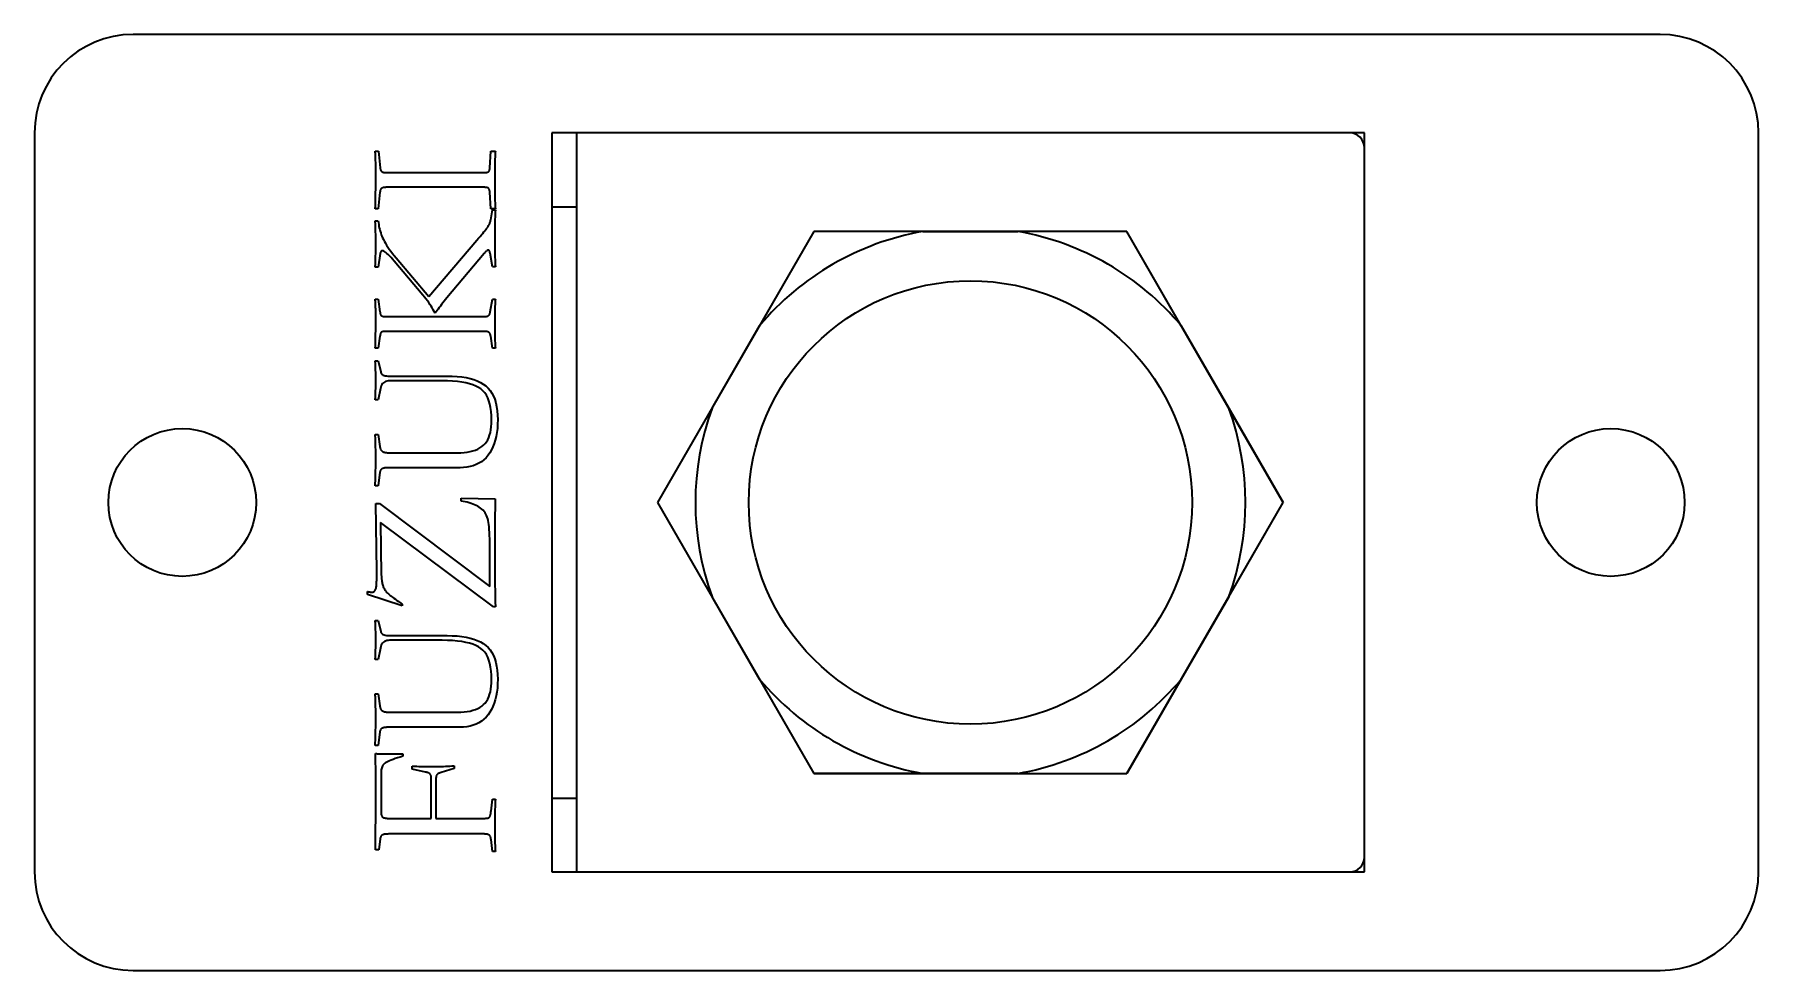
# Model space of a CAD drawing. Header units: millimetres. Extents: x -105 to 105, y -148 to 148.
# Drawn here: x -16.08 to 18.92, y 33.49 to 52.49 of the extents above; entities that cross this region are included whole.
import ezdxf

# ---------------------------------------------------------------- set-up
doc = ezdxf.new("R2010")
doc.units = ezdxf.units.MM
doc.layers.add('粗实线层', color=7, linetype='Continuous', lineweight=35)

msp = doc.modelspace()

# ---------------------------------------------------------------- linework, layer by layer
at = {"layer": '粗实线层', "color": 7, "lineweight": 35, "ltscale": 0.1925}
for p, q in [((16.916, 52.489), (-14.084, 52.489)), ((-16.084, 50.489), (-16.084, 35.489)), ((10.616, 50.489), (-5.584, 50.489)), ((-5.584, 50.489), (-5.584, 35.489)), ((-5.084, 50.489), (-5.084, 35.489)), ((10.916, 50.489), (-5.084, 50.489)), ((10.916, 35.489), (10.916, 50.489)), ((18.916, 35.489), (18.916, 50.489)), ((-9.167, 50.123), (-9.102, 50.123)), ((-9.165, 50.095), (-9.167, 50.123)), ((-9.163, 50.065), (-9.165, 50.095)), ((-9.161, 50.034), (-9.163, 50.065)), ((-9.102, 50.123), (-9.067, 49.783)), ((-6.839, 49.783), (-6.819, 50.123)), ((-6.819, 50.123), (-6.727, 50.123)), ((-6.732, 50.05), (-6.735, 50.005)), ((-6.73, 50.09), (-6.732, 50.05)), ((-6.727, 50.123), (-6.73, 50.09)), ((10.916, 35.789), (10.916, 50.189)), ((-9.16, 50), (-9.161, 50.034)), ((-9.159, 49.965), (-9.16, 50)), ((-9.158, 49.928), (-9.159, 49.965)), ((-9.157, 49.889), (-9.158, 49.928)), ((-9.156, 49.848), (-9.157, 49.889)), ((-9.156, 49.805), (-9.156, 49.848)), ((-9.156, 49.76), (-9.156, 49.805)), ((-9.156, 49.614), (-9.156, 49.76)), ((-9.067, 49.783), (-9.066, 49.773)), ((-9.066, 49.773), (-9.065, 49.763)), ((-9.065, 49.763), (-9.063, 49.754)), ((-9.063, 49.754), (-9.061, 49.745)), ((-9.061, 49.745), (-9.058, 49.738)), ((-9.058, 49.738), (-9.055, 49.73)), ((-9.055, 49.73), (-9.052, 49.724)), ((-9.052, 49.724), (-9.048, 49.718)), ((-9.048, 49.718), (-9.044, 49.713)), ((-9.044, 49.713), (-9.04, 49.708)), ((-9.04, 49.708), (-9.035, 49.704)), ((-9.035, 49.704), (-9.029, 49.7)), ((-9.029, 49.7), (-9.022, 49.697)), ((-6.874, 49.699), (-6.868, 49.702)), ((-6.868, 49.702), (-6.864, 49.706)), ((-6.864, 49.706), (-6.86, 49.71)), ((-6.86, 49.71), (-6.856, 49.715)), ((-6.856, 49.715), (-6.853, 49.721)), ((-6.853, 49.721), (-6.85, 49.728)), ((-6.85, 49.728), (-6.847, 49.735)), ((-6.847, 49.735), (-6.845, 49.743)), ((-6.845, 49.743), (-6.843, 49.752)), ((-6.843, 49.752), (-6.841, 49.762)), ((-6.841, 49.762), (-6.84, 49.772)), ((-6.84, 49.772), (-6.839, 49.783)), ((-6.741, 49.771), (-6.742, 49.698)), ((-6.74, 49.838), (-6.741, 49.771)), ((-6.738, 49.899), (-6.74, 49.838)), ((-6.737, 49.955), (-6.738, 49.899)), ((-6.735, 50.005), (-6.737, 49.955)), ((-9.158, 49.262), (-9.157, 49.364)), ((-9.157, 49.364), (-9.156, 49.482)), ((-9.156, 49.482), (-9.156, 49.614)), ((-9.05, 49.355), (-9.054, 49.349)), ((-9.045, 49.36), (-9.05, 49.355)), ((-9.04, 49.364), (-9.045, 49.36)), ((-9.034, 49.368), (-9.04, 49.364)), ((-9.027, 49.372), (-9.034, 49.368)), ((-9.02, 49.375), (-9.027, 49.372)), ((-9.022, 49.697), (-9.014, 49.694)), ((-9.012, 49.378), (-9.02, 49.375)), ((-9.014, 49.694), (-9.005, 49.692)), ((-9.003, 49.38), (-9.012, 49.378)), ((-9.005, 49.692), (-8.995, 49.69)), ((-8.994, 49.382), (-9.003, 49.38)), ((-8.995, 49.69), (-8.985, 49.689)), ((-8.983, 49.384), (-8.994, 49.382)), ((-8.985, 49.689), (-8.973, 49.688)), ((-8.972, 49.385), (-8.983, 49.384)), ((-8.973, 49.688), (-8.961, 49.687)), ((-8.96, 49.385), (-8.972, 49.385)), ((-8.961, 49.687), (-8.947, 49.687)), ((-8.947, 49.386), (-8.96, 49.385)), ((-8.947, 49.687), (-6.951, 49.687)), ((-6.951, 49.386), (-8.947, 49.386)), ((-6.951, 49.687), (-6.938, 49.687)), ((-6.938, 49.385), (-6.951, 49.386)), ((-6.938, 49.687), (-6.926, 49.688)), ((-6.926, 49.385), (-6.938, 49.385)), ((-6.926, 49.688), (-6.915, 49.689)), ((-6.915, 49.384), (-6.926, 49.385)), ((-6.915, 49.689), (-6.905, 49.69)), ((-6.906, 49.383), (-6.915, 49.384)), ((-6.897, 49.381), (-6.906, 49.383)), ((-6.905, 49.69), (-6.896, 49.692)), ((-6.889, 49.379), (-6.897, 49.381)), ((-6.896, 49.692), (-6.888, 49.694)), ((-6.881, 49.376), (-6.889, 49.379)), ((-6.888, 49.694), (-6.881, 49.696)), ((-6.881, 49.696), (-6.874, 49.699)), ((-6.875, 49.373), (-6.881, 49.376)), ((-6.87, 49.37), (-6.875, 49.373)), ((-6.866, 49.366), (-6.87, 49.37)), ((-6.862, 49.362), (-6.866, 49.366)), ((-6.858, 49.357), (-6.862, 49.362)), ((-6.855, 49.351), (-6.858, 49.357)), ((-6.852, 49.345), (-6.855, 49.351)), ((-6.742, 49.698), (-6.742, 49.62)), ((-6.742, 49.62), (-6.742, 49.536)), ((-6.742, 49.536), (-6.742, 49.453)), ((-6.742, 49.453), (-6.742, 49.374)), ((-6.742, 49.374), (-6.741, 49.302)), ((-9.163, 48.995), (-9.161, 49.04)), ((-9.161, 49.04), (-9.16, 49.099)), ((-9.16, 49.099), (-9.159, 49.173)), ((-9.159, 49.173), (-9.158, 49.262)), ((-9.071, 49.289), (-9.105, 48.949)), ((-9.07, 49.3), (-9.071, 49.289)), ((-9.068, 49.309), (-9.07, 49.3)), ((-9.066, 49.319), (-9.068, 49.309)), ((-9.064, 49.327), (-9.066, 49.319)), ((-9.061, 49.335), (-9.064, 49.327)), ((-9.058, 49.342), (-9.061, 49.335)), ((-9.054, 49.349), (-9.058, 49.342)), ((-6.849, 49.337), (-6.852, 49.345)), ((-6.847, 49.329), (-6.849, 49.337)), ((-6.844, 49.32), (-6.847, 49.329)), ((-6.842, 49.311), (-6.844, 49.32)), ((-6.84, 49.3), (-6.842, 49.311)), ((-6.839, 49.289), (-6.84, 49.3)), ((-6.819, 48.949), (-6.839, 49.289)), ((-6.741, 49.302), (-6.74, 49.235)), ((-6.74, 49.235), (-6.738, 49.173)), ((-6.738, 49.173), (-6.737, 49.117)), ((-6.737, 49.117), (-6.735, 49.067)), ((-6.735, 49.067), (-6.732, 49.022)), ((-6.732, 49.022), (-6.73, 48.983)), ((-9.167, 48.949), (-9.165, 48.965)), ((-9.105, 48.949), (-9.167, 48.949)), ((-9.167, 48.706), (-9.105, 48.706)), ((-9.165, 48.681), (-9.167, 48.706)), ((-9.165, 48.965), (-9.163, 48.995)), ((-9.163, 48.651), (-9.165, 48.681)), ((-9.161, 48.617), (-9.163, 48.651)), ((-9.105, 48.706), (-9.102, 48.67)), ((-9.102, 48.67), (-9.097, 48.634)), ((-6.85, 48.636), (-6.843, 48.65)), ((-6.843, 48.65), (-6.838, 48.665)), ((-6.838, 48.665), (-6.833, 48.68)), ((-6.833, 48.68), (-6.829, 48.695)), ((-6.829, 48.695), (-6.826, 48.71)), ((-6.826, 48.71), (-6.823, 48.725)), ((-6.823, 48.725), (-6.788, 48.926)), ((-6.727, 48.949), (-6.819, 48.949)), ((-6.788, 48.926), (-6.727, 48.926)), ((-6.738, 48.678), (-6.74, 48.619)), ((-6.737, 48.734), (-6.738, 48.678)), ((-6.735, 48.787), (-6.737, 48.734)), ((-6.732, 48.836), (-6.735, 48.787)), ((-6.73, 48.883), (-6.732, 48.836)), ((-6.73, 48.983), (-6.727, 48.949)), ((-6.727, 48.926), (-6.73, 48.883)), ((-5.584, 48.989), (-5.084, 48.989)), ((-9.16, 48.577), (-9.161, 48.617)), ((-9.159, 48.532), (-9.16, 48.577)), ((-9.158, 48.483), (-9.159, 48.532)), ((-9.157, 48.428), (-9.158, 48.483)), ((-9.156, 48.369), (-9.157, 48.428)), ((-9.156, 48.304), (-9.156, 48.369)), ((-9.156, 48.235), (-9.156, 48.304)), ((-9.097, 48.634), (-9.091, 48.598)), ((-9.091, 48.598), (-9.084, 48.563)), ((-9.084, 48.563), (-9.076, 48.528)), ((-9.076, 48.528), (-9.066, 48.494)), ((-9.066, 48.494), (-9.055, 48.459)), ((-9.055, 48.459), (-9.044, 48.425)), ((-9.044, 48.425), (-9.031, 48.392)), ((-9.031, 48.392), (-9.017, 48.358)), ((-9.017, 48.358), (-9.001, 48.324)), ((-9.001, 48.324), (-8.982, 48.289)), ((-8.078, 47.169), (-7.101, 48.312)), ((-7.101, 48.312), (-7.068, 48.351)), ((-7.068, 48.351), (-7.037, 48.387)), ((-7.037, 48.387), (-7.008, 48.421)), ((-7.008, 48.421), (-6.983, 48.451)), ((-6.983, 48.451), (-6.959, 48.48)), ((-6.959, 48.48), (-6.939, 48.505)), ((-6.939, 48.505), (-6.92, 48.528)), ((-6.92, 48.528), (-6.905, 48.548)), ((-6.905, 48.548), (-6.892, 48.566)), ((-6.892, 48.566), (-6.881, 48.58)), ((-6.881, 48.58), (-6.872, 48.594)), ((-6.872, 48.594), (-6.864, 48.608)), ((-6.864, 48.608), (-6.856, 48.622)), ((-6.856, 48.622), (-6.85, 48.636)), ((-6.741, 48.557), (-6.742, 48.491)), ((-6.742, 48.491), (-6.742, 48.422)), ((-6.742, 48.422), (-6.742, 48.351)), ((-6.742, 48.351), (-6.742, 48.279)), ((-6.74, 48.619), (-6.741, 48.557)), ((-0.26, 48.489), (-3.435, 42.989)), ((6.091, 48.489), (-0.26, 48.489)), ((1.952, 48.489), (3.879, 48.489)), ((7.197, 46.573), (6.091, 48.489)), ((9.266, 42.989), (6.091, 48.489)), ((-9.159, 47.937), (-9.158, 47.987)), ((-9.158, 47.987), (-9.157, 48.042)), ((-9.157, 48.042), (-9.156, 48.101)), ((-9.156, 48.165), (-9.156, 48.235)), ((-9.156, 48.101), (-9.156, 48.165)), ((-9.067, 48.042), (-9.105, 47.764)), ((-9.065, 48.052), (-9.067, 48.042)), ((-9.063, 48.061), (-9.065, 48.052)), ((-9.06, 48.069), (-9.063, 48.061)), ((-9.056, 48.076), (-9.06, 48.069)), ((-9.052, 48.082), (-9.056, 48.076)), ((-9.048, 48.087), (-9.052, 48.082)), ((-9.043, 48.091), (-9.048, 48.087)), ((-9.037, 48.094), (-9.043, 48.091)), ((-9.031, 48.095), (-9.037, 48.094)), ((-9.024, 48.096), (-9.031, 48.095)), ((-9.009, 48.094), (-9.024, 48.096)), ((-8.992, 48.087), (-9.009, 48.094)), ((-8.973, 48.077), (-8.992, 48.087)), ((-8.982, 48.289), (-8.961, 48.252)), ((-8.952, 48.062), (-8.973, 48.077)), ((-8.961, 48.252), (-8.938, 48.214)), ((-8.929, 48.044), (-8.952, 48.062)), ((-8.938, 48.214), (-8.911, 48.174)), ((-8.903, 48.021), (-8.929, 48.044)), ((-8.911, 48.174), (-8.883, 48.133)), ((-8.876, 47.994), (-8.903, 48.021)), ((-8.883, 48.133), (-8.852, 48.09)), ((-8.846, 47.962), (-8.876, 47.994)), ((-8.852, 48.09), (-8.818, 48.046)), ((-8.815, 47.927), (-8.846, 47.962)), ((-8.818, 48.046), (-8.781, 48)), ((-8.781, 48), (-8.743, 47.953)), ((-8.743, 47.953), (-8.078, 47.169)), ((-6.958, 48.042), (-7.711, 47.142)), ((-6.947, 48.055), (-6.958, 48.042)), ((-6.936, 48.067), (-6.947, 48.055)), ((-6.926, 48.077), (-6.936, 48.067)), ((-6.917, 48.086), (-6.926, 48.077)), ((-6.908, 48.094), (-6.917, 48.086)), ((-6.9, 48.1), (-6.908, 48.094)), ((-6.892, 48.105), (-6.9, 48.1)), ((-6.885, 48.108), (-6.892, 48.105)), ((-6.879, 48.111), (-6.885, 48.108)), ((-6.873, 48.111), (-6.879, 48.111)), ((-6.867, 48.111), (-6.873, 48.111)), ((-6.862, 48.109), (-6.867, 48.111)), ((-6.857, 48.106), (-6.862, 48.109)), ((-6.852, 48.101), (-6.857, 48.106)), ((-6.848, 48.096), (-6.852, 48.101)), ((-6.845, 48.089), (-6.848, 48.096)), ((-6.842, 48.081), (-6.845, 48.089)), ((-6.839, 48.072), (-6.842, 48.081)), ((-6.837, 48.061), (-6.839, 48.072)), ((-6.835, 48.049), (-6.837, 48.061)), ((-6.788, 47.775), (-6.835, 48.049)), ((-6.742, 48.279), (-6.742, 48.21)), ((-6.742, 48.21), (-6.741, 48.145)), ((-6.741, 48.145), (-6.74, 48.083)), ((-6.74, 48.083), (-6.738, 48.023)), ((-6.738, 48.023), (-6.737, 47.967)), ((-6.737, 47.967), (-6.735, 47.915)), ((-9.167, 47.764), (-9.165, 47.789)), ((-9.105, 47.764), (-9.167, 47.764)), ((-9.165, 47.789), (-9.163, 47.818)), ((-9.163, 47.818), (-9.161, 47.853)), ((-9.161, 47.853), (-9.16, 47.893)), ((-9.16, 47.893), (-9.159, 47.937)), ((-8.781, 47.887), (-8.815, 47.927)), ((-8.198, 47.196), (-8.781, 47.887)), ((-6.727, 47.775), (-6.788, 47.775)), ((-6.735, 47.915), (-6.732, 47.865)), ((-6.732, 47.865), (-6.73, 47.819)), ((-6.73, 47.819), (-6.727, 47.775)), ((-9.167, 47.119), (-9.105, 47.119)), ((-9.165, 47.091), (-9.167, 47.119)), ((-9.163, 47.064), (-9.165, 47.091)), ((-9.161, 47.035), (-9.163, 47.064)), ((-9.16, 47.006), (-9.161, 47.035)), ((-9.159, 46.977), (-9.16, 47.006)), ((-9.158, 46.947), (-9.159, 46.977)), ((-9.157, 46.916), (-9.158, 46.947)), ((-9.156, 46.885), (-9.157, 46.916)), ((-9.105, 47.119), (-9.071, 46.86)), ((-8.167, 47.158), (-8.198, 47.196)), ((-8.137, 47.121), (-8.167, 47.158)), ((-8.109, 47.084), (-8.137, 47.121)), ((-8.082, 47.046), (-8.109, 47.084)), ((-8.057, 47.01), (-8.082, 47.046)), ((-8.033, 46.973), (-8.057, 47.01)), ((-8.01, 46.937), (-8.033, 46.973)), ((-7.989, 46.901), (-8.01, 46.937)), ((-7.969, 46.865), (-7.989, 46.901)), ((-7.89, 46.914), (-7.912, 46.885)), ((-7.868, 46.944), (-7.89, 46.914)), ((-7.845, 46.975), (-7.868, 46.944)), ((-7.82, 47.007), (-7.845, 46.975)), ((-7.795, 47.039), (-7.82, 47.007)), ((-7.768, 47.073), (-7.795, 47.039)), ((-7.74, 47.107), (-7.768, 47.073)), ((-7.711, 47.142), (-7.74, 47.107)), ((-6.831, 46.86), (-6.788, 47.119)), ((-6.788, 47.119), (-6.727, 47.119)), ((-6.738, 46.921), (-6.74, 46.869)), ((-6.737, 46.969), (-6.738, 46.921)), ((-6.735, 47.012), (-6.737, 46.969)), ((-6.732, 47.052), (-6.735, 47.012)), ((-6.73, 47.087), (-6.732, 47.052)), ((-6.727, 47.119), (-6.73, 47.087)), ((-9.157, 46.484), (-9.156, 46.585)), ((-9.156, 46.854), (-9.156, 46.885)), ((-9.156, 46.821), (-9.156, 46.854)), ((-9.156, 46.697), (-9.156, 46.821)), ((-9.156, 46.585), (-9.156, 46.697)), ((-9.071, 46.86), (-9.07, 46.849)), ((-9.07, 46.849), (-9.068, 46.838)), ((-9.068, 46.838), (-9.067, 46.829)), ((-9.067, 46.829), (-9.065, 46.82)), ((-9.065, 46.82), (-9.063, 46.812)), ((-9.063, 46.812), (-9.06, 46.804)), ((-9.06, 46.804), (-9.057, 46.798)), ((-9.057, 46.798), (-9.053, 46.792)), ((-9.053, 46.792), (-9.05, 46.787)), ((-9.05, 46.787), (-9.046, 46.783)), ((-9.046, 46.783), (-9.041, 46.779)), ((-9.041, 46.779), (-9.035, 46.776)), ((-9.035, 46.776), (-9.029, 46.773)), ((-9.029, 46.773), (-9.022, 46.77)), ((-9.022, 46.77), (-9.013, 46.768)), ((-9.013, 46.768), (-9.004, 46.767)), ((-9.004, 46.767), (-8.994, 46.765)), ((-8.994, 46.765), (-8.983, 46.764)), ((-8.983, 46.764), (-8.971, 46.764)), ((-8.971, 46.764), (-8.959, 46.764)), ((-8.959, 46.764), (-6.951, 46.764)), ((-7.951, 46.829), (-7.969, 46.865)), ((-7.932, 46.857), (-7.951, 46.829)), ((-7.912, 46.885), (-7.932, 46.857)), ((-6.951, 46.764), (-6.939, 46.764)), ((-6.939, 46.764), (-6.927, 46.764)), ((-6.927, 46.764), (-6.917, 46.765)), ((-6.917, 46.765), (-6.907, 46.767)), ((-6.907, 46.767), (-6.898, 46.769)), ((-6.898, 46.769), (-6.89, 46.771)), ((-6.89, 46.771), (-6.882, 46.774)), ((-6.882, 46.774), (-6.875, 46.777)), ((-6.875, 46.777), (-6.869, 46.781)), ((-6.869, 46.781), (-6.864, 46.785)), ((-6.864, 46.785), (-6.859, 46.789)), ((-6.859, 46.789), (-6.854, 46.795)), ((-6.854, 46.795), (-6.85, 46.8)), ((-6.85, 46.8), (-6.846, 46.807)), ((-6.846, 46.807), (-6.843, 46.814)), ((-6.843, 46.814), (-6.84, 46.822)), ((-6.84, 46.822), (-6.837, 46.831)), ((-6.837, 46.831), (-6.835, 46.84)), ((-6.835, 46.84), (-6.833, 46.85)), ((-6.833, 46.85), (-6.831, 46.86)), ((-6.741, 46.813), (-6.742, 46.753)), ((-6.742, 46.753), (-6.742, 46.689)), ((-6.742, 46.689), (-6.742, 46.621)), ((-6.742, 46.621), (-6.742, 46.552)), ((-6.742, 46.552), (-6.742, 46.488)), ((-6.74, 46.869), (-6.741, 46.813)), ((-2.329, 44.904), (-1.366, 46.573)), ((7.197, 46.573), (8.161, 44.904)), ((-9.163, 46.165), (-9.161, 46.205)), ((-9.161, 46.205), (-9.16, 46.257)), ((-9.16, 46.257), (-9.159, 46.32)), ((-9.159, 46.32), (-9.158, 46.396)), ((-9.158, 46.396), (-9.157, 46.484)), ((-9.071, 46.366), (-9.105, 46.122)), ((-9.069, 46.378), (-9.071, 46.366)), ((-9.067, 46.389), (-9.069, 46.378)), ((-9.065, 46.399), (-9.067, 46.389)), ((-9.063, 46.408), (-9.065, 46.399)), ((-9.06, 46.416), (-9.063, 46.408)), ((-9.057, 46.424), (-9.06, 46.416)), ((-9.054, 46.43), (-9.057, 46.424)), ((-9.051, 46.436), (-9.054, 46.43)), ((-9.047, 46.441), (-9.051, 46.436)), ((-9.044, 46.445), (-9.047, 46.441)), ((-9.039, 46.448), (-9.044, 46.445)), ((-9.034, 46.451), (-9.039, 46.448)), ((-9.028, 46.454), (-9.034, 46.451)), ((-9.021, 46.456), (-9.028, 46.454)), ((-9.013, 46.458), (-9.021, 46.456)), ((-9.004, 46.459), (-9.013, 46.458)), ((-8.994, 46.461), (-9.004, 46.459)), ((-8.983, 46.462), (-8.994, 46.461)), ((-8.971, 46.462), (-8.983, 46.462)), ((-8.959, 46.462), (-8.971, 46.462)), ((-6.951, 46.462), (-8.959, 46.462)), ((-6.938, 46.462), (-6.951, 46.462)), ((-6.926, 46.461), (-6.938, 46.462)), ((-6.915, 46.46), (-6.926, 46.461)), ((-6.904, 46.459), (-6.915, 46.46)), ((-6.895, 46.457), (-6.904, 46.459)), ((-6.886, 46.455), (-6.895, 46.457)), ((-6.878, 46.452), (-6.886, 46.455)), ((-6.87, 46.449), (-6.878, 46.452)), ((-6.864, 46.445), (-6.87, 46.449)), ((-6.858, 46.441), (-6.864, 46.445)), ((-6.853, 46.436), (-6.858, 46.441)), ((-6.848, 46.431), (-6.853, 46.436)), ((-6.843, 46.425), (-6.848, 46.431)), ((-6.839, 46.419), (-6.843, 46.425)), ((-6.836, 46.412), (-6.839, 46.419)), ((-6.832, 46.404), (-6.836, 46.412)), ((-6.83, 46.395), (-6.832, 46.404)), ((-6.827, 46.386), (-6.83, 46.395)), ((-6.825, 46.376), (-6.827, 46.386)), ((-6.823, 46.366), (-6.825, 46.376)), ((-6.788, 46.122), (-6.823, 46.366)), ((-6.742, 46.488), (-6.741, 46.428)), ((-6.741, 46.428), (-6.74, 46.372)), ((-6.74, 46.372), (-6.738, 46.32)), ((-6.738, 46.32), (-6.737, 46.273)), ((-6.737, 46.273), (-6.735, 46.229)), ((-6.735, 46.229), (-6.732, 46.189)), ((-9.167, 46.122), (-9.165, 46.138)), ((-9.105, 46.122), (-9.167, 46.122)), ((-9.167, 45.864), (-9.105, 45.864)), ((-9.165, 45.842), (-9.167, 45.864)), ((-9.165, 46.138), (-9.163, 46.165)), ((-9.105, 45.864), (-9.055, 45.64)), ((-6.727, 46.122), (-6.788, 46.122)), ((-6.732, 46.189), (-6.73, 46.154)), ((-6.73, 46.154), (-6.727, 46.122)), ((-9.163, 45.817), (-9.165, 45.842)), ((-9.161, 45.787), (-9.163, 45.817)), ((-9.16, 45.754), (-9.161, 45.787)), ((-9.159, 45.716), (-9.16, 45.754)), ((-9.158, 45.674), (-9.159, 45.716)), ((-9.157, 45.628), (-9.158, 45.674)), ((-9.156, 45.578), (-9.157, 45.628)), ((-9.156, 45.524), (-9.156, 45.578)), ((-9.156, 45.466), (-9.156, 45.524)), ((-9.055, 45.64), (-9.051, 45.624)), ((-9.051, 45.624), (-9.043, 45.609)), ((-9.043, 45.609), (-9.033, 45.596)), ((-9.033, 45.596), (-9.019, 45.585)), ((-9.019, 45.585), (-9.003, 45.576)), ((-9.003, 45.576), (-8.984, 45.568)), ((-8.984, 45.568), (-8.962, 45.562)), ((-8.962, 45.562), (-8.937, 45.558)), ((-8.937, 45.558), (-8.909, 45.556)), ((-8.909, 45.556), (-8.878, 45.555)), ((-8.878, 45.555), (-7.708, 45.555)), ((-7.708, 45.555), (-7.602, 45.553)), ((-7.602, 45.553), (-7.503, 45.547)), ((-7.503, 45.547), (-7.41, 45.537)), ((-7.41, 45.537), (-7.323, 45.523)), ((-7.323, 45.523), (-7.241, 45.505)), ((-7.241, 45.505), (-7.166, 45.482)), ((-9.161, 45.146), (-9.16, 45.18)), ((-9.16, 45.18), (-9.159, 45.217)), ((-9.159, 45.217), (-9.158, 45.258)), ((-9.158, 45.258), (-9.157, 45.304)), ((-9.157, 45.304), (-9.156, 45.354)), ((-9.156, 45.408), (-9.156, 45.466)), ((-9.156, 45.354), (-9.156, 45.408)), ((-9.063, 45.3), (-9.105, 45.072)), ((-9.056, 45.33), (-9.063, 45.3)), ((-9.046, 45.357), (-9.056, 45.33)), ((-9.033, 45.381), (-9.046, 45.357)), ((-9.019, 45.401), (-9.033, 45.381)), ((-9.001, 45.419), (-9.019, 45.401)), ((-8.981, 45.433), (-9.001, 45.419)), ((-8.959, 45.444), (-8.981, 45.433)), ((-8.934, 45.452), (-8.959, 45.444)), ((-8.907, 45.457), (-8.934, 45.452)), ((-8.878, 45.458), (-8.907, 45.457)), ((-7.808, 45.458), (-8.878, 45.458)), ((-7.698, 45.457), (-7.808, 45.458)), ((-7.595, 45.452), (-7.698, 45.457)), ((-7.499, 45.443), (-7.595, 45.452)), ((-7.41, 45.432), (-7.499, 45.443)), ((-7.328, 45.417), (-7.41, 45.432)), ((-7.253, 45.399), (-7.328, 45.417)), ((-7.184, 45.378), (-7.253, 45.399)), ((-7.123, 45.353), (-7.184, 45.378)), ((-7.166, 45.482), (-7.096, 45.456)), ((-7.069, 45.325), (-7.123, 45.353)), ((-7.096, 45.456), (-7.033, 45.426)), ((-7.022, 45.294), (-7.069, 45.325)), ((-7.033, 45.426), (-6.975, 45.392)), ((-6.981, 45.258), (-7.022, 45.294)), ((-6.944, 45.216), (-6.981, 45.258)), ((-6.975, 45.392), (-6.924, 45.354)), ((-6.911, 45.168), (-6.944, 45.216)), ((-6.924, 45.354), (-6.877, 45.311)), ((-6.882, 45.114), (-6.911, 45.168)), ((-6.877, 45.311), (-6.836, 45.262)), ((-6.836, 45.262), (-6.8, 45.208)), ((-6.8, 45.208), (-6.768, 45.148)), ((-9.167, 45.072), (-9.165, 45.093)), ((-9.105, 45.072), (-9.167, 45.072)), ((-9.165, 45.093), (-9.163, 45.117)), ((-9.163, 45.117), (-9.161, 45.146)), ((-6.858, 45.053), (-6.882, 45.114)), ((-6.839, 44.987), (-6.858, 45.053)), ((-6.824, 44.914), (-6.839, 44.987)), ((-6.813, 44.835), (-6.824, 44.914)), ((-6.806, 44.75), (-6.813, 44.835)), ((-6.768, 45.148), (-6.741, 45.083)), ((-6.741, 45.083), (-6.719, 45.012)), ((-6.719, 45.012), (-6.702, 44.935)), ((-6.702, 44.935), (-6.69, 44.852)), ((-6.69, 44.852), (-6.683, 44.764)), ((8.161, 44.904), (9.266, 42.989)), ((-6.83, 44.409), (-6.819, 44.466)), ((-6.819, 44.466), (-6.81, 44.526)), ((-6.81, 44.526), (-6.806, 44.591)), ((-6.804, 44.659), (-6.806, 44.75)), ((-6.806, 44.591), (-6.804, 44.659)), ((-6.688, 44.491), (-6.698, 44.407)), ((-6.682, 44.578), (-6.688, 44.491)), ((-6.683, 44.764), (-6.68, 44.67)), ((-6.68, 44.67), (-6.682, 44.578)), ((-9.165, 44.339), (-9.167, 44.369)), ((-9.167, 44.369), (-9.105, 44.369)), ((-9.163, 44.304), (-9.165, 44.339)), ((-9.161, 44.264), (-9.163, 44.304)), ((-9.16, 44.219), (-9.161, 44.264)), ((-9.159, 44.169), (-9.16, 44.219)), ((-9.158, 44.115), (-9.159, 44.169)), ((-9.157, 44.055), (-9.158, 44.115)), ((-9.105, 44.369), (-9.075, 44.126)), ((-9.075, 44.126), (-9.073, 44.112)), ((-9.073, 44.112), (-9.07, 44.1)), ((-7.042, 44.097), (-7.003, 44.124)), ((-7.003, 44.124), (-6.968, 44.153)), ((-6.968, 44.153), (-6.937, 44.186)), ((-6.937, 44.186), (-6.909, 44.223)), ((-6.909, 44.223), (-6.884, 44.263)), ((-6.884, 44.263), (-6.863, 44.308)), ((-6.863, 44.308), (-6.845, 44.357)), ((-6.845, 44.357), (-6.83, 44.409)), ((-6.777, 44.118), (-6.806, 44.056)), ((-6.751, 44.184), (-6.777, 44.118)), ((-6.73, 44.254), (-6.751, 44.184)), ((-6.712, 44.328), (-6.73, 44.254)), ((-6.698, 44.407), (-6.712, 44.328)), ((-9.156, 43.991), (-9.157, 44.055)), ((-9.156, 43.922), (-9.156, 43.991)), ((-9.156, 43.848), (-9.156, 43.922)), ((-9.156, 43.795), (-9.156, 43.848)), ((-9.156, 43.742), (-9.156, 43.795)), ((-9.07, 44.1), (-9.067, 44.088)), ((-9.067, 44.088), (-9.063, 44.077)), ((-9.063, 44.077), (-9.058, 44.067)), ((-9.058, 44.067), (-9.052, 44.057)), ((-9.052, 44.057), (-9.046, 44.048)), ((-9.046, 44.048), (-9.039, 44.041)), ((-9.039, 44.041), (-9.031, 44.034)), ((-9.031, 44.034), (-9.022, 44.027)), ((-9.022, 44.027), (-9.013, 44.022)), ((-9.013, 44.022), (-9.003, 44.017)), ((-9.003, 44.017), (-8.991, 44.013)), ((-8.991, 44.013), (-8.979, 44.009)), ((-8.979, 44.009), (-8.965, 44.006)), ((-8.965, 44.006), (-8.95, 44.003)), ((-8.95, 44.003), (-8.935, 44.001)), ((-8.935, 44.001), (-8.918, 44)), ((-8.918, 44), (-8.9, 43.999)), ((-8.9, 43.999), (-8.882, 43.999)), ((-8.882, 43.999), (-7.503, 43.999)), ((-7.503, 43.999), (-7.431, 44)), ((-7.431, 44), (-7.363, 44.005)), ((-7.363, 44.005), (-7.299, 44.012)), ((-7.299, 44.012), (-7.239, 44.023)), ((-7.239, 44.023), (-7.184, 44.037)), ((-7.184, 44.037), (-7.132, 44.054)), ((-7.118, 43.757), (-7.176, 43.734)), ((-7.132, 44.054), (-7.085, 44.074)), ((-7.063, 43.784), (-7.118, 43.757)), ((-7.085, 44.074), (-7.042, 44.097)), ((-7.011, 43.817), (-7.063, 43.784)), ((-6.963, 43.855), (-7.011, 43.817)), ((-6.918, 43.898), (-6.963, 43.855)), ((-6.877, 43.946), (-6.918, 43.898)), ((-6.84, 43.999), (-6.877, 43.946)), ((-6.806, 44.056), (-6.84, 43.999)), ((-9.165, 43.378), (-9.163, 43.429)), ((-9.163, 43.429), (-9.161, 43.481)), ((-9.161, 43.481), (-9.16, 43.532)), ((-9.16, 43.532), (-9.159, 43.584)), ((-9.159, 43.584), (-9.158, 43.637)), ((-9.158, 43.637), (-9.157, 43.689)), ((-9.157, 43.689), (-9.156, 43.742)), ((-9.075, 43.601), (-9.105, 43.327)), ((-9.073, 43.611), (-9.075, 43.601)), ((-9.07, 43.621), (-9.073, 43.611)), ((-9.067, 43.63), (-9.07, 43.621)), ((-9.063, 43.638), (-9.067, 43.63)), ((-9.059, 43.646), (-9.063, 43.638)), ((-9.054, 43.653), (-9.059, 43.646)), ((-9.048, 43.659), (-9.054, 43.653)), ((-9.041, 43.665), (-9.048, 43.659)), ((-9.034, 43.67), (-9.041, 43.665)), ((-9.026, 43.674), (-9.034, 43.67)), ((-9.018, 43.678), (-9.026, 43.674)), ((-9.008, 43.681), (-9.018, 43.678)), ((-8.997, 43.684), (-9.008, 43.681)), ((-8.986, 43.686), (-8.997, 43.684)), ((-8.973, 43.689), (-8.986, 43.686)), ((-8.959, 43.69), (-8.973, 43.689)), ((-8.944, 43.692), (-8.959, 43.69)), ((-8.928, 43.693), (-8.944, 43.692)), ((-8.911, 43.693), (-8.928, 43.693)), ((-8.893, 43.693), (-8.911, 43.693)), ((-7.445, 43.693), (-8.893, 43.693)), ((-7.373, 43.696), (-7.445, 43.693)), ((-7.304, 43.704), (-7.373, 43.696)), ((-7.238, 43.716), (-7.304, 43.704)), ((-7.176, 43.734), (-7.238, 43.716)), ((-9.167, 43.327), (-9.165, 43.378)), ((-9.105, 43.327), (-9.167, 43.327)), ((-7.422, 43.014), (-7.422, 43.076)), ((-7.422, 43.076), (-6.731, 43.06)), ((-6.731, 43.06), (-6.733, 42.953)), ((-9.156, 42.971), (-9.078, 42.971)), ((-9.136, 41.593), (-9.156, 42.971)), ((-9.078, 42.971), (-6.839, 41.284)), ((-7.379, 43.008), (-7.422, 43.014)), ((-7.338, 43), (-7.379, 43.008)), ((-7.298, 42.992), (-7.338, 43)), ((-7.26, 42.982), (-7.298, 42.992)), ((-7.222, 42.97), (-7.26, 42.982)), ((-7.187, 42.958), (-7.222, 42.97)), ((-7.152, 42.944), (-7.187, 42.958)), ((-7.119, 42.929), (-7.152, 42.944)), ((-7.087, 42.912), (-7.119, 42.929)), ((-7.057, 42.894), (-7.087, 42.912)), ((-7.028, 42.875), (-7.057, 42.894)), ((-7.002, 42.854), (-7.028, 42.875)), ((-6.978, 42.831), (-7.002, 42.854)), ((-6.956, 42.806), (-6.978, 42.831)), ((-6.937, 42.78), (-6.956, 42.806)), ((-6.919, 42.752), (-6.937, 42.78)), ((-6.905, 42.722), (-6.919, 42.752)), ((-6.892, 42.69), (-6.905, 42.722)), ((-6.736, 42.752), (-6.738, 42.658)), ((-6.735, 42.851), (-6.736, 42.752)), ((-6.733, 42.953), (-6.735, 42.851)), ((-3.435, 42.989), (-0.26, 37.489)), ((6.091, 37.489), (9.266, 42.989)), ((8.161, 41.073), (9.266, 42.989)), ((-9.063, 42.585), (-9.044, 41.523)), ((-6.765, 40.871), (-9.063, 42.585)), ((-6.882, 42.657), (-6.892, 42.69)), ((-6.873, 42.622), (-6.882, 42.657)), ((-6.867, 42.583), (-6.873, 42.622)), ((-6.861, 42.54), (-6.867, 42.583)), ((-6.856, 42.492), (-6.861, 42.54)), ((-6.851, 42.44), (-6.856, 42.492)), ((-6.847, 42.382), (-6.851, 42.44)), ((-6.844, 42.319), (-6.847, 42.382)), ((-6.741, 42.4), (-6.742, 42.322)), ((-6.74, 42.482), (-6.741, 42.4)), ((-6.739, 42.568), (-6.74, 42.482)), ((-6.738, 42.658), (-6.739, 42.568)), ((-6.842, 42.252), (-6.844, 42.319)), ((-6.84, 42.18), (-6.842, 42.252)), ((-6.839, 42.103), (-6.84, 42.18)), ((-6.839, 42.021), (-6.839, 42.103)), ((-6.839, 41.284), (-6.839, 42.021)), ((-6.742, 42.322), (-6.742, 42.249)), ((-6.742, 42.249), (-6.742, 42.18)), ((-6.742, 42.18), (-6.742, 42.018)), ((-6.742, 42.018), (-6.742, 41.864)), ((-6.742, 41.864), (-6.741, 41.716)), ((-6.741, 41.716), (-6.74, 41.575)), ((-9.144, 41.289), (-9.141, 41.314)), ((-9.141, 41.314), (-9.139, 41.343)), ((-9.139, 41.343), (-9.138, 41.375)), ((-9.138, 41.375), (-9.137, 41.412)), ((-9.137, 41.412), (-9.136, 41.451)), ((-9.136, 41.542), (-9.136, 41.593)), ((-9.136, 41.495), (-9.136, 41.542)), ((-9.136, 41.451), (-9.136, 41.495)), ((-9.044, 41.523), (-9.042, 41.493)), ((-9.042, 41.493), (-9.04, 41.464)), ((-9.04, 41.464), (-9.037, 41.437)), ((-9.037, 41.437), (-9.034, 41.412)), ((-9.034, 41.412), (-9.031, 41.388)), ((-9.031, 41.388), (-9.027, 41.365)), ((-9.027, 41.365), (-9.023, 41.344)), ((-9.023, 41.344), (-9.019, 41.324)), ((-9.019, 41.324), (-9.014, 41.306)), ((-9.014, 41.306), (-9.009, 41.29)), ((-6.74, 41.575), (-6.738, 41.441)), ((-6.738, 41.441), (-6.737, 41.314)), ((-6.737, 41.314), (-6.735, 41.193)), ((-9.326, 41.183), (-9.314, 41.18)), ((-9.326, 41.118), (-9.326, 41.183)), ((-8.619, 40.89), (-9.326, 41.118)), ((-9.314, 41.18), (-9.304, 41.178)), ((-9.304, 41.178), (-9.293, 41.175)), ((-9.293, 41.175), (-9.284, 41.173)), ((-9.284, 41.173), (-9.274, 41.172)), ((-9.274, 41.172), (-9.266, 41.17)), ((-9.266, 41.17), (-9.258, 41.169)), ((-9.258, 41.169), (-9.25, 41.168)), ((-9.25, 41.168), (-9.243, 41.168)), ((-9.243, 41.168), (-9.237, 41.168)), ((-9.237, 41.168), (-9.223, 41.169)), ((-9.223, 41.169), (-9.211, 41.171)), ((-9.211, 41.171), (-9.2, 41.175)), ((-9.2, 41.175), (-9.19, 41.181)), ((-9.19, 41.181), (-9.18, 41.188)), ((-9.18, 41.188), (-9.172, 41.197)), ((-9.172, 41.197), (-9.165, 41.208)), ((-9.165, 41.208), (-9.159, 41.22)), ((-9.159, 41.22), (-9.154, 41.234)), ((-9.154, 41.234), (-9.15, 41.249)), ((-9.15, 41.249), (-9.147, 41.267)), ((-9.147, 41.267), (-9.144, 41.289)), ((-9.009, 41.29), (-9.003, 41.274)), ((-9.003, 41.274), (-8.996, 41.258)), ((-8.996, 41.258), (-8.988, 41.242)), ((-8.988, 41.242), (-8.978, 41.227)), ((-8.978, 41.227), (-8.968, 41.211)), ((-8.968, 41.211), (-8.956, 41.196)), ((-8.956, 41.196), (-8.944, 41.181)), ((-8.944, 41.181), (-8.93, 41.165)), ((-8.93, 41.165), (-8.915, 41.15)), ((-8.915, 41.15), (-8.899, 41.135)), ((-8.899, 41.135), (-8.881, 41.119)), ((-8.881, 41.119), (-8.861, 41.103)), ((-8.861, 41.103), (-8.839, 41.085)), ((-8.839, 41.085), (-8.814, 41.066)), ((-8.814, 41.066), (-8.787, 41.046)), ((-8.787, 41.046), (-8.758, 41.025)), ((-8.758, 41.025), (-8.727, 41.002)), ((-8.727, 41.002), (-8.693, 40.979)), ((-8.693, 40.979), (-8.657, 40.954)), ((-8.657, 40.954), (-8.619, 40.928)), ((-6.735, 41.193), (-6.732, 41.079)), ((-6.732, 41.079), (-6.73, 40.971)), ((-6.73, 40.971), (-6.727, 40.871)), ((-1.366, 39.404), (-2.329, 41.073)), ((8.161, 41.073), (7.197, 39.404)), ((-8.619, 40.928), (-8.619, 40.89)), ((-6.727, 40.871), (-6.765, 40.871)), ((-9.167, 40.596), (-9.105, 40.596)), ((-9.165, 40.575), (-9.167, 40.596)), ((-9.163, 40.55), (-9.165, 40.575)), ((-9.161, 40.52), (-9.163, 40.55)), ((-9.16, 40.486), (-9.161, 40.52)), ((-9.159, 40.449), (-9.16, 40.486)), ((-9.158, 40.407), (-9.159, 40.449)), ((-9.157, 40.361), (-9.158, 40.407)), ((-9.156, 40.311), (-9.157, 40.361)), ((-9.156, 40.257), (-9.156, 40.311)), ((-9.156, 40.199), (-9.156, 40.257)), ((-9.105, 40.596), (-9.055, 40.372)), ((-9.055, 40.372), (-9.051, 40.356)), ((-9.051, 40.356), (-9.043, 40.342)), ((-9.043, 40.342), (-9.033, 40.329)), ((-9.033, 40.329), (-9.019, 40.318)), ((-9.019, 40.318), (-9.003, 40.309)), ((-9.003, 40.309), (-8.984, 40.301)), ((-8.984, 40.301), (-8.962, 40.295)), ((-8.962, 40.295), (-8.937, 40.291)), ((-8.937, 40.291), (-8.909, 40.288)), ((-8.909, 40.288), (-8.878, 40.287)), ((-8.878, 40.287), (-7.708, 40.287)), ((-7.708, 40.287), (-7.602, 40.285)), ((-7.602, 40.285), (-7.503, 40.279)), ((-7.503, 40.279), (-7.41, 40.269)), ((-7.41, 40.269), (-7.323, 40.255)), ((-7.323, 40.255), (-7.241, 40.237)), ((-9.161, 39.879), (-9.16, 39.912)), ((-9.16, 39.912), (-9.159, 39.95)), ((-9.159, 39.95), (-9.158, 39.991)), ((-9.158, 39.991), (-9.157, 40.037)), ((-9.157, 40.037), (-9.156, 40.086)), ((-9.156, 40.14), (-9.156, 40.199)), ((-9.156, 40.086), (-9.156, 40.14)), ((-9.063, 40.033), (-9.105, 39.805)), ((-9.056, 40.063), (-9.063, 40.033)), ((-9.046, 40.09), (-9.056, 40.063)), ((-9.033, 40.113), (-9.046, 40.09)), ((-9.019, 40.134), (-9.033, 40.113)), ((-9.001, 40.151), (-9.019, 40.134)), ((-8.981, 40.166), (-9.001, 40.151)), ((-8.959, 40.177), (-8.981, 40.166)), ((-8.934, 40.185), (-8.959, 40.177)), ((-8.907, 40.189), (-8.934, 40.185)), ((-8.878, 40.191), (-8.907, 40.189)), ((-7.808, 40.191), (-8.878, 40.191)), ((-7.698, 40.189), (-7.808, 40.191)), ((-7.595, 40.184), (-7.698, 40.189)), ((-7.499, 40.176), (-7.595, 40.184)), ((-7.41, 40.165), (-7.499, 40.176)), ((-7.328, 40.15), (-7.41, 40.165)), ((-7.253, 40.132), (-7.328, 40.15)), ((-7.184, 40.11), (-7.253, 40.132)), ((-7.241, 40.237), (-7.166, 40.215)), ((-7.123, 40.086), (-7.184, 40.11)), ((-7.166, 40.215), (-7.096, 40.189)), ((-7.069, 40.058), (-7.123, 40.086)), ((-7.096, 40.189), (-7.033, 40.159)), ((-7.022, 40.027), (-7.069, 40.058)), ((-7.033, 40.159), (-6.975, 40.125)), ((-6.981, 39.991), (-7.022, 40.027)), ((-6.944, 39.949), (-6.981, 39.991)), ((-6.975, 40.125), (-6.924, 40.087)), ((-6.911, 39.901), (-6.944, 39.949)), ((-6.924, 40.087), (-6.877, 40.044)), ((-6.882, 39.846), (-6.911, 39.901)), ((-6.877, 40.044), (-6.836, 39.995)), ((-6.836, 39.995), (-6.8, 39.941)), ((-6.8, 39.941), (-6.768, 39.881)), ((-9.167, 39.805), (-9.165, 39.825)), ((-9.105, 39.805), (-9.167, 39.805)), ((-9.165, 39.825), (-9.163, 39.85)), ((-9.163, 39.85), (-9.161, 39.879)), ((-6.858, 39.786), (-6.882, 39.846)), ((-6.839, 39.719), (-6.858, 39.786)), ((-6.824, 39.647), (-6.839, 39.719)), ((-6.813, 39.568), (-6.824, 39.647)), ((-6.806, 39.483), (-6.813, 39.568)), ((-6.768, 39.881), (-6.741, 39.815)), ((-6.741, 39.815), (-6.719, 39.744)), ((-6.719, 39.744), (-6.702, 39.667)), ((-6.702, 39.667), (-6.69, 39.585)), ((-6.69, 39.585), (-6.683, 39.497)), ((-6.819, 39.198), (-6.81, 39.259)), ((-6.81, 39.259), (-6.806, 39.323)), ((-6.804, 39.391), (-6.806, 39.483)), ((-6.806, 39.323), (-6.804, 39.391)), ((-6.688, 39.223), (-6.698, 39.14)), ((-6.682, 39.311), (-6.688, 39.223)), ((-6.683, 39.497), (-6.68, 39.403)), ((-6.68, 39.403), (-6.682, 39.311)), ((7.197, 39.404), (6.091, 37.489)), ((-9.165, 39.072), (-9.167, 39.102)), ((-9.167, 39.102), (-9.105, 39.102)), ((-9.163, 39.037), (-9.165, 39.072)), ((-9.161, 38.997), (-9.163, 39.037)), ((-9.16, 38.952), (-9.161, 38.997)), ((-9.159, 38.902), (-9.16, 38.952)), ((-9.158, 38.847), (-9.159, 38.902)), ((-9.105, 39.102), (-9.075, 38.859)), ((-9.075, 38.859), (-9.073, 38.845)), ((-7.042, 38.83), (-7.003, 38.856)), ((-7.003, 38.856), (-6.968, 38.886)), ((-6.968, 38.886), (-6.937, 38.918)), ((-6.937, 38.918), (-6.909, 38.955)), ((-6.909, 38.955), (-6.884, 38.996)), ((-6.884, 38.996), (-6.863, 39.041)), ((-6.863, 39.041), (-6.845, 39.089)), ((-6.845, 39.089), (-6.83, 39.142)), ((-6.83, 39.142), (-6.819, 39.198)), ((-6.777, 38.85), (-6.806, 38.789)), ((-6.751, 38.916), (-6.777, 38.85)), ((-6.73, 38.986), (-6.751, 38.916)), ((-6.712, 39.061), (-6.73, 38.986)), ((-6.698, 39.14), (-6.712, 39.061)), ((-9.157, 38.788), (-9.158, 38.847)), ((-9.156, 38.724), (-9.157, 38.788)), ((-9.156, 38.655), (-9.156, 38.724)), ((-9.156, 38.581), (-9.156, 38.655)), ((-9.156, 38.527), (-9.156, 38.581)), ((-9.156, 38.474), (-9.156, 38.527)), ((-9.073, 38.845), (-9.07, 38.832)), ((-9.07, 38.832), (-9.067, 38.82)), ((-9.067, 38.82), (-9.063, 38.809)), ((-9.063, 38.809), (-9.058, 38.799)), ((-9.058, 38.799), (-9.052, 38.79)), ((-9.052, 38.79), (-9.046, 38.781)), ((-9.046, 38.781), (-9.039, 38.773)), ((-9.039, 38.773), (-9.031, 38.766)), ((-9.031, 38.766), (-9.022, 38.76)), ((-9.022, 38.76), (-9.013, 38.755)), ((-9.013, 38.755), (-9.003, 38.75)), ((-9.003, 38.75), (-8.991, 38.745)), ((-8.991, 38.745), (-8.979, 38.742)), ((-8.979, 38.742), (-8.965, 38.738)), ((-8.965, 38.738), (-8.95, 38.736)), ((-8.95, 38.736), (-8.935, 38.734)), ((-8.935, 38.734), (-8.918, 38.732)), ((-8.918, 38.732), (-8.9, 38.731)), ((-8.9, 38.731), (-8.882, 38.731)), ((-8.882, 38.731), (-7.503, 38.731)), ((-7.503, 38.731), (-7.431, 38.733)), ((-7.431, 38.733), (-7.363, 38.737)), ((-7.363, 38.737), (-7.299, 38.745)), ((-7.299, 38.745), (-7.239, 38.756)), ((-7.239, 38.756), (-7.184, 38.77)), ((-7.184, 38.77), (-7.132, 38.787)), ((-7.132, 38.787), (-7.085, 38.807)), ((-7.063, 38.517), (-7.118, 38.489)), ((-7.085, 38.807), (-7.042, 38.83)), ((-7.011, 38.55), (-7.063, 38.517)), ((-6.963, 38.588), (-7.011, 38.55)), ((-6.918, 38.631), (-6.963, 38.588)), ((-6.877, 38.679), (-6.918, 38.631)), ((-6.84, 38.732), (-6.877, 38.679)), ((-6.806, 38.789), (-6.84, 38.732)), ((-9.165, 38.11), (-9.163, 38.162)), ((-9.163, 38.162), (-9.161, 38.213)), ((-9.161, 38.213), (-9.16, 38.265)), ((-9.16, 38.265), (-9.159, 38.317)), ((-9.159, 38.317), (-9.158, 38.369)), ((-9.158, 38.369), (-9.157, 38.422)), ((-9.157, 38.422), (-9.156, 38.474)), ((-9.075, 38.333), (-9.105, 38.059)), ((-9.073, 38.344), (-9.075, 38.333)), ((-9.07, 38.354), (-9.073, 38.344)), ((-9.067, 38.363), (-9.07, 38.354)), ((-9.063, 38.371), (-9.067, 38.363)), ((-9.059, 38.379), (-9.063, 38.371)), ((-9.054, 38.386), (-9.059, 38.379)), ((-9.048, 38.392), (-9.054, 38.386)), ((-9.041, 38.398), (-9.048, 38.392)), ((-9.034, 38.403), (-9.041, 38.398)), ((-9.026, 38.407), (-9.034, 38.403)), ((-9.018, 38.41), (-9.026, 38.407)), ((-9.008, 38.414), (-9.018, 38.41)), ((-8.997, 38.417), (-9.008, 38.414)), ((-8.986, 38.419), (-8.997, 38.417)), ((-8.973, 38.421), (-8.986, 38.419)), ((-8.959, 38.423), (-8.973, 38.421)), ((-8.944, 38.424), (-8.959, 38.423)), ((-8.928, 38.425), (-8.944, 38.424)), ((-8.911, 38.426), (-8.928, 38.425)), ((-8.893, 38.426), (-8.911, 38.426)), ((-7.445, 38.426), (-8.893, 38.426)), ((-7.373, 38.429), (-7.445, 38.426)), ((-7.304, 38.436), (-7.373, 38.429)), ((-7.238, 38.449), (-7.304, 38.436)), ((-7.176, 38.467), (-7.238, 38.449)), ((-7.118, 38.489), (-7.176, 38.467)), ((-9.167, 38.059), (-9.165, 38.11)), ((-9.105, 38.059), (-9.167, 38.059)), ((-9.163, 37.893), (-9.142, 37.892)), ((-9.162, 37.858), (-9.163, 37.893)), ((-9.161, 37.82), (-9.162, 37.858)), ((-9.16, 37.778), (-9.161, 37.82)), ((-9.142, 37.892), (-9.119, 37.89)), ((-9.119, 37.89), (-9.094, 37.889)), ((-9.094, 37.889), (-9.066, 37.888)), ((-9.066, 37.888), (-9.037, 37.887)), ((-9.037, 37.887), (-9.005, 37.887)), ((-9.005, 37.887), (-8.972, 37.886)), ((-8.972, 37.886), (-8.936, 37.886)), ((-8.936, 37.886), (-8.898, 37.885)), ((-8.898, 37.885), (-8.858, 37.885)), ((-8.858, 37.885), (-8.829, 37.885)), ((-8.829, 37.885), (-8.8, 37.886)), ((-8.8, 37.886), (-8.773, 37.886)), ((-8.773, 37.886), (-8.746, 37.886)), ((-8.713, 37.806), (-8.76, 37.791)), ((-8.746, 37.886), (-8.72, 37.886)), ((-8.72, 37.886), (-8.696, 37.887)), ((-8.662, 37.822), (-8.713, 37.806)), ((-8.696, 37.887), (-8.672, 37.887)), ((-8.672, 37.887), (-8.65, 37.888)), ((-8.607, 37.839), (-8.662, 37.822)), ((-8.65, 37.888), (-8.628, 37.889)), ((-8.628, 37.889), (-8.607, 37.889)), ((-8.607, 37.889), (-8.607, 37.839)), ((-9.158, 37.732), (-9.16, 37.778)), ((-9.158, 37.684), (-9.158, 37.732)), ((-9.157, 37.631), (-9.158, 37.684)), ((-9.156, 37.576), (-9.157, 37.631)), ((-9.156, 37.516), (-9.156, 37.576)), ((-9.156, 37.453), (-9.156, 37.516)), ((-9.156, 37.387), (-9.156, 37.453)), ((-9.047, 37.542), (-9.048, 37.519)), ((-9.048, 37.519), (-9.048, 36.688)), ((-9.044, 37.564), (-9.047, 37.542)), ((-9.041, 37.585), (-9.044, 37.564)), ((-9.035, 37.604), (-9.041, 37.585)), ((-9.028, 37.623), (-9.035, 37.604)), ((-9.02, 37.64), (-9.028, 37.623)), ((-9.01, 37.656), (-9.02, 37.64)), ((-8.998, 37.671), (-9.01, 37.656)), ((-8.985, 37.684), (-8.998, 37.671)), ((-8.97, 37.696), (-8.985, 37.684)), ((-8.953, 37.708), (-8.97, 37.696)), ((-8.931, 37.72), (-8.953, 37.708)), ((-8.905, 37.733), (-8.931, 37.72)), ((-8.875, 37.747), (-8.905, 37.733)), ((-8.841, 37.761), (-8.875, 37.747)), ((-8.803, 37.775), (-8.841, 37.761)), ((-8.76, 37.791), (-8.803, 37.775)), ((-8.418, 37.638), (-8.388, 37.637)), ((-8.418, 37.576), (-8.418, 37.638)), ((-8.144, 37.515), (-8.418, 37.576)), ((-8.388, 37.637), (-8.355, 37.635)), ((-8.355, 37.635), (-8.32, 37.634)), ((-8.32, 37.634), (-8.282, 37.633)), ((-8.282, 37.633), (-8.24, 37.632)), ((-8.24, 37.632), (-8.197, 37.632)), ((-8.197, 37.632), (-8.15, 37.631)), ((-8.15, 37.631), (-8.101, 37.631)), ((-8.13, 37.512), (-8.144, 37.515)), ((-8.117, 37.508), (-8.13, 37.512)), ((-8.105, 37.505), (-8.117, 37.508)), ((-8.094, 37.501), (-8.105, 37.505)), ((-8.101, 37.631), (-8.048, 37.631)), ((-8.084, 37.497), (-8.094, 37.501)), ((-8.075, 37.493), (-8.084, 37.497)), ((-8.067, 37.488), (-8.075, 37.493)), ((-8.06, 37.484), (-8.067, 37.488)), ((-8.054, 37.479), (-8.06, 37.484)), ((-8.049, 37.474), (-8.054, 37.479)), ((-8.045, 37.469), (-8.049, 37.474)), ((-8.048, 37.631), (-7.993, 37.631)), ((-8.042, 37.462), (-8.045, 37.469)), ((-8.038, 37.455), (-8.042, 37.462)), ((-8.036, 37.447), (-8.038, 37.455)), ((-7.993, 37.631), (-7.952, 37.631)), ((-7.952, 37.631), (-7.911, 37.631)), ((-7.92, 37.453), (-7.924, 37.445)), ((-7.915, 37.46), (-7.92, 37.453)), ((-7.909, 37.467), (-7.915, 37.46)), ((-7.911, 37.631), (-7.869, 37.632)), ((-7.902, 37.474), (-7.909, 37.467)), ((-7.893, 37.48), (-7.902, 37.474)), ((-7.883, 37.486), (-7.893, 37.48)), ((-7.872, 37.492), (-7.883, 37.486)), ((-7.86, 37.497), (-7.872, 37.492)), ((-7.869, 37.632), (-7.826, 37.632)), ((-7.846, 37.502), (-7.86, 37.497)), ((-7.831, 37.507), (-7.846, 37.502)), ((-7.565, 37.588), (-7.831, 37.507)), ((-7.826, 37.632), (-7.784, 37.633)), ((-7.784, 37.633), (-7.741, 37.635)), ((-7.741, 37.635), (-7.697, 37.636)), ((-7.697, 37.636), (-7.653, 37.638)), ((-7.653, 37.638), (-7.609, 37.64)), ((-7.609, 37.64), (-7.565, 37.642)), ((-7.565, 37.642), (-7.565, 37.588)), ((1.952, 37.489), (-0.26, 37.489)), ((-0.26, 37.489), (6.091, 37.489)), ((3.879, 37.489), (1.952, 37.489)), ((3.879, 37.489), (6.091, 37.489)), ((-9.156, 37.143), (-9.156, 37.387)), ((-9.156, 36.92), (-9.156, 37.143)), ((-8.033, 37.438), (-8.036, 37.447)), ((-8.031, 37.428), (-8.033, 37.438)), ((-8.03, 37.417), (-8.031, 37.428)), ((-8.029, 37.406), (-8.03, 37.417)), ((-8.028, 37.393), (-8.029, 37.406)), ((-8.028, 37.38), (-8.028, 37.393)), ((-8.028, 36.576), (-8.028, 37.38)), ((-7.938, 37.353), (-7.939, 37.334)), ((-7.939, 37.334), (-7.939, 37.313)), ((-7.939, 37.313), (-7.939, 37.291)), ((-7.939, 37.291), (-7.939, 36.576)), ((-7.937, 37.371), (-7.938, 37.353)), ((-7.935, 37.387), (-7.937, 37.371)), ((-7.934, 37.402), (-7.935, 37.387)), ((-7.932, 37.415), (-7.934, 37.402)), ((-7.929, 37.427), (-7.932, 37.415)), ((-7.927, 37.437), (-7.929, 37.427)), ((-7.924, 37.445), (-7.927, 37.437)), ((-9.156, 36.72), (-9.156, 36.92)), ((-6.816, 36.723), (-6.788, 36.97)), ((-6.788, 36.97), (-6.727, 36.97)), ((-6.737, 36.757), (-6.738, 36.704)), ((-6.735, 36.81), (-6.737, 36.757)), ((-6.732, 36.864), (-6.735, 36.81)), ((-6.73, 36.917), (-6.732, 36.864)), ((-6.727, 36.97), (-6.73, 36.917)), ((-5.584, 36.989), (-5.084, 36.989)), ((-9.158, 36.385), (-9.157, 36.541)), ((-9.157, 36.541), (-9.156, 36.72)), ((-9.048, 36.688), (-9.047, 36.676)), ((-9.047, 36.676), (-9.046, 36.664)), ((-9.046, 36.664), (-9.044, 36.653)), ((-9.044, 36.653), (-9.042, 36.643)), ((-9.042, 36.643), (-9.038, 36.633)), ((-9.038, 36.633), (-9.034, 36.625)), ((-9.034, 36.625), (-9.03, 36.617)), ((-9.03, 36.617), (-9.024, 36.61)), ((-9.024, 36.61), (-9.018, 36.605)), ((-9.018, 36.605), (-9.011, 36.599)), ((-9.011, 36.599), (-9.003, 36.595)), ((-9.003, 36.595), (-8.994, 36.591)), ((-8.994, 36.591), (-8.984, 36.588)), ((-8.984, 36.588), (-8.973, 36.585)), ((-8.973, 36.585), (-8.961, 36.582)), ((-8.961, 36.582), (-8.948, 36.58)), ((-8.948, 36.58), (-8.934, 36.578)), ((-8.934, 36.578), (-8.919, 36.577)), ((-8.919, 36.577), (-8.903, 36.577)), ((-8.903, 36.577), (-8.885, 36.576)), ((-8.885, 36.576), (-8.028, 36.576)), ((-7.939, 36.576), (-6.958, 36.576)), ((-6.958, 36.576), (-6.939, 36.577)), ((-6.939, 36.577), (-6.922, 36.578)), ((-6.922, 36.578), (-6.906, 36.579)), ((-6.906, 36.579), (-6.891, 36.582)), ((-6.891, 36.582), (-6.879, 36.584)), ((-6.879, 36.584), (-6.868, 36.588)), ((-6.868, 36.588), (-6.859, 36.592)), ((-6.859, 36.592), (-6.851, 36.597)), ((-6.851, 36.597), (-6.845, 36.603)), ((-6.845, 36.603), (-6.841, 36.609)), ((-6.841, 36.609), (-6.837, 36.616)), ((-6.837, 36.616), (-6.834, 36.624)), ((-6.834, 36.624), (-6.831, 36.633)), ((-6.831, 36.633), (-6.828, 36.643)), ((-6.828, 36.643), (-6.826, 36.654)), ((-6.826, 36.654), (-6.823, 36.666)), ((-6.823, 36.666), (-6.821, 36.679)), ((-6.821, 36.679), (-6.819, 36.693)), ((-6.819, 36.693), (-6.817, 36.707)), ((-6.817, 36.707), (-6.816, 36.723)), ((-6.741, 36.597), (-6.742, 36.544)), ((-6.742, 36.544), (-6.742, 36.491)), ((-6.742, 36.491), (-6.742, 36.437)), ((-6.742, 36.437), (-6.742, 36.367)), ((-6.74, 36.65), (-6.741, 36.597)), ((-6.738, 36.704), (-6.74, 36.65)), ((-9.161, 36.049), (-9.16, 36.139)), ((-9.16, 36.139), (-9.158, 36.251)), ((-9.158, 36.251), (-9.158, 36.385)), ((-9.067, 36.163), (-9.094, 35.935)), ((-9.065, 36.175), (-9.067, 36.163)), ((-9.062, 36.186), (-9.065, 36.175)), ((-9.059, 36.196), (-9.062, 36.186)), ((-9.055, 36.205), (-9.059, 36.196)), ((-9.051, 36.214), (-9.055, 36.205)), ((-9.046, 36.221), (-9.051, 36.214)), ((-9.04, 36.228), (-9.046, 36.221)), ((-9.034, 36.234), (-9.04, 36.228)), ((-9.026, 36.238), (-9.034, 36.234)), ((-9.019, 36.242), (-9.026, 36.238)), ((-9.01, 36.246), (-9.019, 36.242)), ((-9.001, 36.249), (-9.01, 36.246)), ((-8.99, 36.251), (-9.001, 36.249)), ((-8.979, 36.253), (-8.99, 36.251)), ((-8.967, 36.255), (-8.979, 36.253)), ((-8.954, 36.257), (-8.967, 36.255)), ((-8.94, 36.258), (-8.954, 36.257)), ((-8.925, 36.259), (-8.94, 36.258)), ((-8.91, 36.259), (-8.925, 36.259)), ((-8.893, 36.26), (-8.91, 36.259)), ((-6.955, 36.26), (-8.893, 36.26)), ((-6.94, 36.259), (-6.955, 36.26)), ((-6.927, 36.259), (-6.94, 36.259)), ((-6.915, 36.258), (-6.927, 36.259)), ((-6.903, 36.256), (-6.915, 36.258)), ((-6.892, 36.254), (-6.903, 36.256)), ((-6.882, 36.252), (-6.892, 36.254)), ((-6.874, 36.249), (-6.882, 36.252)), ((-6.866, 36.246), (-6.874, 36.249)), ((-6.858, 36.242), (-6.866, 36.246)), ((-6.852, 36.238), (-6.858, 36.242)), ((-6.847, 36.234), (-6.852, 36.238)), ((-6.841, 36.228), (-6.847, 36.234)), ((-6.837, 36.222), (-6.841, 36.228)), ((-6.832, 36.214), (-6.837, 36.222)), ((-6.829, 36.206), (-6.832, 36.214)), ((-6.825, 36.197), (-6.829, 36.206)), ((-6.822, 36.187), (-6.825, 36.197)), ((-6.819, 36.176), (-6.822, 36.187)), ((-6.817, 36.164), (-6.819, 36.176)), ((-6.816, 36.151), (-6.817, 36.164)), ((-6.788, 35.904), (-6.816, 36.151)), ((-6.742, 36.367), (-6.742, 36.301)), ((-6.742, 36.301), (-6.741, 36.238)), ((-6.741, 36.238), (-6.74, 36.18)), ((-6.74, 36.18), (-6.738, 36.124)), ((-6.738, 36.124), (-6.737, 36.073)), ((-6.737, 36.073), (-6.735, 36.025)), ((-9.163, 35.935), (-9.162, 35.981)), ((-9.094, 35.935), (-9.163, 35.935)), ((-9.162, 35.981), (-9.161, 36.049)), ((-6.727, 35.904), (-6.788, 35.904)), ((-6.735, 36.025), (-6.732, 35.981)), ((-6.732, 35.981), (-6.73, 35.941)), ((-6.73, 35.941), (-6.727, 35.904)), ((-5.584, 35.489), (10.616, 35.489)), ((-5.084, 35.489), (10.916, 35.489)), ((-14.084, 33.489), (16.916, 33.489))]:
    msp.add_line(p, q, dxfattribs=at)
for centre, radius in [((2.916, 42.989), 4.5), ((-13.084, 42.989), 1.5), ((15.916, 42.989), 1.5)]:
    msp.add_circle(centre, radius, dxfattribs=at)
for centre, radius, start, end in [((-14.084, 50.489), 2, 90, 180), ((16.916, 50.489), 2, 0, 90), ((10.616, 50.189), 0.3, 0, 90), ((2.916, 42.989), 5.584, 99.9384, 140.0616), ((2.916, 42.989), 5.584, 39.9384, 80.0616), ((2.916, 42.989), 5.584, 159.9384, 200.0616), ((2.916, 42.989), 5.584, 339.9384, 20.0616), ((2.916, 42.989), 5.584, 219.9384, 260.0616), ((2.916, 42.989), 5.584, 279.9384, 320.0616), ((10.616, 35.789), 0.3, 270, 360), ((-14.084, 35.489), 2, 180, 270), ((16.916, 35.489), 2, 270, 360)]:
    msp.add_arc(centre, radius, start, end, dxfattribs=at)

doc.saveas('drawing.dxf')
